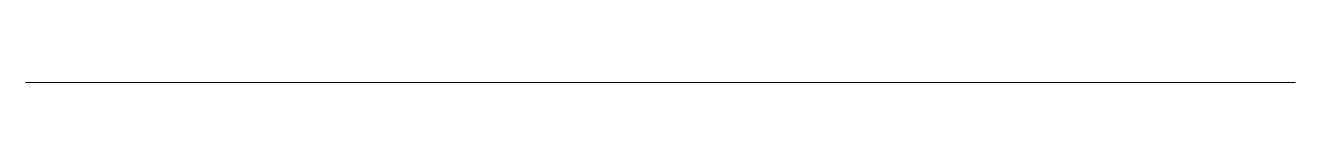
# Model space of a CAD drawing. Header units: inches. Extents: x -27.371 to -26.749, y 0 to 0.
import ezdxf

# ---------------------------------------------------------------- set-up
doc = ezdxf.new("R2010")
doc.units = ezdxf.units.IN
doc.header["$MEASUREMENT"] = 0

msp = doc.modelspace()

# ---------------------------------------------------------------- linework, layer by layer
at = {"color": 7, "linetype": 'Continuous', "lineweight": 15}
msp.add_open_spline([(-26.83961, 0), (-26.83922, 0), (-26.83704, 0), (-26.8331, 0), (-26.82787, 0), (-26.82276, 0), (-26.81777, 0), (-26.81291, 0), (-26.80819, 0), (-26.8036, 0), (-26.79916, 0), (-26.79488, 0), (-26.79075, 0), (-26.78677, 0), (-26.78297, 0), (-26.77934, 0), (-26.77588, 0), (-26.77262, 0), (-26.76954, 0), (-26.76664, 0), (-26.76396, 0), (-26.76145, 0), (-26.75918, 0), (-26.7571, 0), (-26.75525, 0), (-26.75361, 0), (-26.75219, 0), (-26.75101, 0), (-26.75005, 0), (-26.74933, 0), (-26.74885, 0), (-26.7486, 0), (-26.7486, 0), (-26.74884, 0), (-26.74933, 0), (-26.75006, 0), (-26.75105, 0), (-26.75229, 0), (-26.75378, 0), (-26.75552, 0), (-26.75753, 0), (-26.75976, 0), (-26.76228, 0), (-26.76502, 0), (-26.76804, 0), (-26.77128, 0), (-26.7748, 0), (-26.77854, 0), (-26.78255, 0), (-26.78678, 0), (-26.79126, 0), (-26.79598, 0), (-26.80094, 0), (-26.80612, 0), (-26.81153, 0), (-26.81717, 0), (-26.82302, 0), (-26.82909, 0), (-26.83538, 0), (-26.84187, 0), (-26.84857, 0), (-26.85547, 0), (-26.86256, 0), (-26.86984, 0), (-26.87731, 0), (-26.88496, 0), (-26.89278, 0), (-26.90078, 0), (-26.90895, 0), (-26.91727, 0), (-26.92577, 0), (-26.93441, 0), (-26.9432, 0), (-26.95215, 0), (-26.96125, 0), (-26.97048, 0), (-26.97986, 0), (-26.98938, 0), (-26.99904, 0), (-27.00885, 0), (-27.0188, 0), (-27.0289, 0), (-27.03914, 0), (-27.04952, 0), (-27.06, 0), (-27.07048, 0), (-27.08086, 0), (-27.0911, 0), (-27.1012, 0), (-27.11115, 0), (-27.12096, 0), (-27.13062, 0), (-27.14014, 0), (-27.14952, 0), (-27.15875, 0), (-27.16785, 0), (-27.1768, 0), (-27.18559, 0), (-27.19423, 0), (-27.20273, 0), (-27.21105, 0), (-27.21922, 0), (-27.22722, 0), (-27.23504, 0), (-27.24269, 0), (-27.25016, 0), (-27.25744, 0), (-27.26453, 0), (-27.27143, 0), (-27.27813, 0), (-27.28462, 0), (-27.29091, 0), (-27.29698, 0), (-27.30283, 0), (-27.30847, 0), (-27.31388, 0), (-27.31906, 0), (-27.32402, 0), (-27.32874, 0), (-27.33322, 0), (-27.33745, 0), (-27.34146, 0), (-27.3452, 0), (-27.34872, 0), (-27.35196, 0), (-27.35498, 0), (-27.35772, 0), (-27.36024, 0), (-27.36247, 0), (-27.36448, 0), (-27.36622, 0), (-27.36771, 0), (-27.36895, 0), (-27.36994, 0), (-27.37067, 0), (-27.37116, 0), (-27.3714, 0), (-27.3714, 0), (-27.37115, 0), (-27.37067, 0), (-27.36995, 0), (-27.36899, 0), (-27.36781, 0), (-27.36639, 0), (-27.36475, 0), (-27.3629, 0), (-27.36082, 0), (-27.35855, 0), (-27.35604, 0), (-27.35336, 0), (-27.35046, 0), (-27.34738, 0), (-27.34412, 0), (-27.34066, 0), (-27.33703, 0), (-27.33323, 0), (-27.32925, 0), (-27.32512, 0), (-27.32084, 0), (-27.3164, 0), (-27.31181, 0), (-27.30709, 0), (-27.30223, 0), (-27.29724, 0), (-27.29213, 0), (-27.2869, 0), (-27.28296, 0), (-27.28078, 0), (-27.28039, 0)], degree=3, knots=[0.1727225, 0.1727225, 0.1727225, 0.1727225, 0.1739895, 0.1799525, 0.1859195, 0.1918876, 0.1978537, 0.2038154, 0.2097692, 0.2157133, 0.2216446, 0.2275607, 0.2334591, 0.2393375, 0.2451932, 0.2510245, 0.2568289, 0.2626038, 0.268347, 0.2740569, 0.2797312, 0.2853679, 0.2909645, 0.2965192, 0.3020306, 0.3074963, 0.3129148, 0.3182838, 0.3236019, 0.3288671, 0.3340777, 0.3392322, 0.3443288, 0.3493657, 0.3543414, 0.3592541, 0.3641025, 0.3688853, 0.373601, 0.3782475, 0.3828239, 0.3873284, 0.3917602, 0.3961169, 0.4003984, 0.4046023, 0.408728, 0.412774, 0.4167392, 0.4206223, 0.4244217, 0.4281371, 0.4317662, 0.435309, 0.4387637, 0.4421298, 0.4454055, 0.4485907, 0.4516841, 0.4546843, 0.4575916, 0.4604038, 0.4631217, 0.4657434, 0.468269, 0.4706981, 0.4730298, 0.4752644, 0.4774016, 0.4794417, 0.481385, 0.4832323, 0.4849841, 0.4866426, 0.4882096, 0.4896873, 0.4910799, 0.4923919, 0.4936278, 0.4947966, 0.4959058, 0.496967, 0.497993, 0.498999, 0.5, 0.501001, 0.502007, 0.503033, 0.5040942, 0.5052034, 0.5063722, 0.5076081, 0.5089201, 0.5103127, 0.5117904, 0.5133574, 0.5150159, 0.5167677, 0.518615, 0.5205583, 0.5225984, 0.5247356, 0.5269702, 0.5293019, 0.531731, 0.5342566, 0.5368783, 0.5395962, 0.5424084, 0.5453157, 0.5483159, 0.5514093, 0.5545945, 0.5578702, 0.5612363, 0.564691, 0.5682338, 0.5718629, 0.5755783, 0.5793777, 0.5832608, 0.587226, 0.591272, 0.5953977, 0.5996016, 0.6038831, 0.6082398, 0.6126716, 0.6171761, 0.6217525, 0.626399, 0.6311147, 0.6358975, 0.6407459, 0.6456586, 0.6506343, 0.6556712, 0.6607678, 0.6659223, 0.6711329, 0.6763981, 0.6817162, 0.6870852, 0.6925037, 0.6979694, 0.7034808, 0.7090355, 0.7146321, 0.7202688, 0.7259431, 0.731653, 0.7373962, 0.7431711, 0.7489755, 0.7548068, 0.7606625, 0.7665409, 0.7724393, 0.7783554, 0.7842867, 0.7902308, 0.7961846, 0.8021463, 0.8081124, 0.8140805, 0.8200475, 0.8260105, 0.8272775, 0.8272775, 0.8272775, 0.8272775], dxfattribs=at)

doc.saveas('drawing.dxf')
